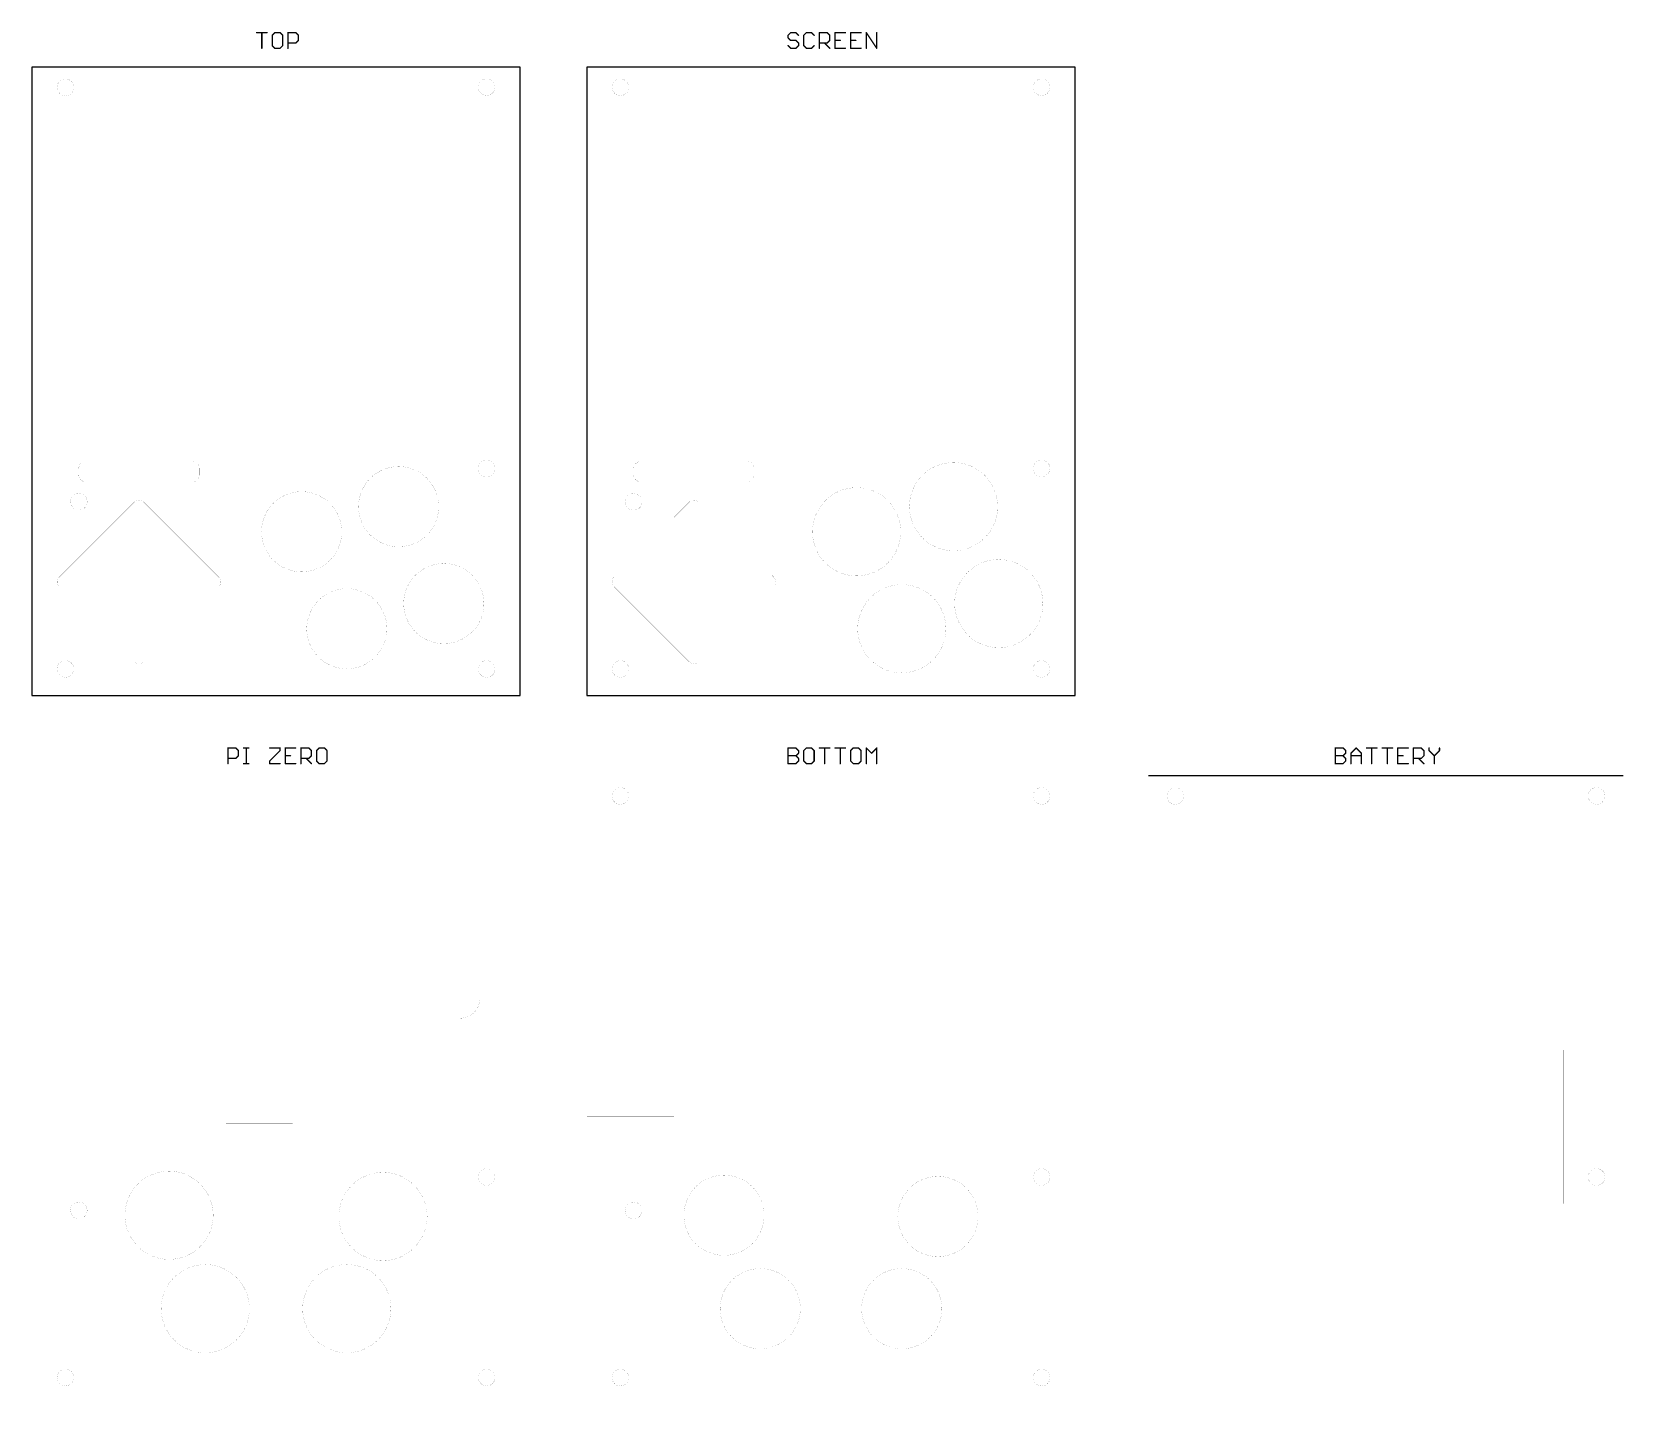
# Model space of a CAD drawing. Extents: x 0 to 239, y 0 to 206.
import ezdxf

# ---------------------------------------------------------------- set-up
doc = ezdxf.new("R2010")
doc.units = 0
doc.layers.add('20', color=178, linetype='CONTINUOUS')
doc.layers.add('23', color=178, linetype='CONTINUOUS')

msp = doc.modelspace()

# ---------------------------------------------------------------- linework, layer by layer
at = {"layer": '20'}
for p, q in [((73, 201), (0, 201)), ((0, 201), (0, 107)), ((73, 107), (73, 201)), ((156, 201), (83, 201)), ((83, 201), (83, 107)), ((156, 107), (156, 201)), ((0, 107), (73, 107)), ((83, 107), (156, 107)), ((238, 95), (167, 95))]:
    msp.add_line(p, q, dxfattribs=at)
for points, const_width in [([(5, 196.75, 1), (5, 199.25, 1), (5, 196.75)], 0.01), ([(68, 196.75, 1), (68, 199.25, 1), (68, 196.75)], 0.01), ([(88, 196.75, 1), (88, 199.25, 1), (88, 196.75)], 0.01), ([(151, 196.75, 1), (151, 199.25, 1), (151, 196.75)], 0.01), ([(85.0025, 195, 1), (84.9975, 195)], 0.005), ([(85, 195.0025, 1), (85, 194.9975)], 0.005), ([(154.0025, 195, 1), (153.9975, 195)], 0.005), ([(154, 194.9975, 1), (154, 195.0025)], 0.005), ([(85, 145.0025, 1), (85, 144.9975)], 0.005), ([(84.9975, 145, 1), (85.0025, 145)], 0.005), ([(153.9975, 145, 1), (154.0025, 145)], 0.005), ([(154, 144.9975, 1), (154, 145.0025)], 0.005), ([(8, 142, 0.4142), (7, 141)], 0.01), ([(8, 142.0025, 1), (8, 141.9975)], 0.005), ([(8, 141.9975, 1), (8, 142.0025)], 0.005), ([(25, 141, 0.4142), (24, 142)], 0.01), ([(24, 142.0025, 1), (24, 141.9975)], 0.005), ([(24, 141.9975, 1), (24, 142.0025)], 0.005), ([(54.8299, 129.2782, 1), (54.8299, 141.2782, 1), (54.8299, 129.2782)], 0.01), ([(68, 139.75, 1), (68, 142.25, 1), (68, 139.75)], 0.01), ([(91, 142, 0.4142), (90, 141)], 0.01), ([(91, 142.0025, 1), (91, 141.9975)], 0.005), ([(91, 141.9975, 1), (91, 142.0025)], 0.005), ([(108, 141, 0.4142), (107, 142)], 0.01), ([(107, 142.0025, 1), (107, 141.9975)], 0.005), ([(107, 141.9975, 1), (107, 142.0025)], 0.005), ([(137.8298, 128.6782, 1), (137.8298, 141.8782, 1), (137.8298, 128.6782)], 0.01), ([(151, 139.75, 1), (151, 142.25, 1), (151, 139.75)], 0.01), ([(7.0025, 141, 1), (6.9975, 141)], 0.005), ([(6.9975, 141, 1), (7.0025, 141)], 0.005), ([(7, 140, 0.4142), (8, 139)], 0.01), ([(7.0025, 140, 1), (6.9975, 140)], 0.005), ([(6.9975, 140, 1), (7.0025, 140)], 0.005), ([(8, 139.0025, 1), (8, 138.9975)], 0.005), ([(8, 138.9975, 1), (8, 139.0025)], 0.005), ([(24, 139, 0.4142), (25, 140)], 0.01), ([(24, 139.0025, 1), (24, 138.9975)], 0.005), ([(24, 138.9975, 1), (24, 139.0025)], 0.005), ([(25.0025, 141, 1), (24.9975, 141)], 0.005), ([(24.9975, 141, 1), (25.0025, 141)], 0.005), ([(25.0025, 140, 1), (24.9975, 140)], 0.005), ([(24.9975, 140, 1), (25.0025, 140)], 0.005), ([(90.0025, 141, 1), (89.9975, 141)], 0.005), ([(89.9975, 141, 1), (90.0025, 141)], 0.005), ([(90, 140, 0.4142), (91, 139)], 0.01), ([(90.0025, 140, 1), (89.9975, 140)], 0.005), ([(89.9975, 140, 1), (90.0025, 140)], 0.005), ([(91, 139.0025, 1), (91, 138.9975)], 0.005), ([(91, 138.9975, 1), (91, 139.0025)], 0.005), ([(107, 139, 0.4142), (108, 140)], 0.01), ([(107, 139.0025, 1), (107, 138.9975)], 0.005), ([(107, 138.9975, 1), (107, 139.0025)], 0.005), ([(108.0025, 141, 1), (107.9975, 141)], 0.005), ([(107.9975, 141, 1), (108.0025, 141)], 0.005), ([(108.0025, 140, 1), (107.9975, 140)], 0.005), ([(107.9975, 140, 1), (108.0025, 140)], 0.005), ([(7, 134.75, 1), (7, 137.25, 1), (7, 134.75)], 0.01), ([(16.7097, 135.9555, 0.4142), (15.2955, 135.9555)], 0.01), ([(40.3289, 125.5163, 1), (40.3289, 137.5163, 1), (40.3289, 125.5163)], 0.01), ([(90, 134.75, 1), (90, 137.25, 1), (90, 134.75)], 0.01), ([(99.7097, 135.9555, 0.4142), (98.2955, 135.9555)], 0.01), ([(123.3289, 124.9163, 1), (123.3289, 138.1163, 1), (123.3289, 124.9163)], 0.01), ([(15.2938, 135.9573, 1), (15.2973, 135.9538)], 0.005), ([(15.2973, 135.9538, 1), (15.2938, 135.9573)], 0.005), ([(16.7115, 135.9573, 1), (16.708, 135.9538)], 0.005), ([(16.708, 135.9538, 1), (16.7115, 135.9573)], 0.005), ([(98.2938, 135.9573, 1), (98.2973, 135.9538)], 0.005), ([(98.2973, 135.9538, 1), (98.2938, 135.9573)], 0.005), ([(99.7115, 135.9573, 1), (99.708, 135.9538)], 0.005), ([(99.708, 135.9538, 1), (99.7115, 135.9573)], 0.005), ([(61.5917, 114.7773, 1), (61.5917, 126.7773, 1), (61.5917, 114.7773)], 0.01), ([(144.5917, 114.1773, 1), (144.5917, 127.3773, 1), (144.5917, 114.1773)], 0.01), ([(4.0529, 124.7129, 0.4142), (4.0529, 123.2987)], 0.01), ([(4.0511, 124.7147, 1), (4.0547, 124.7111)], 0.005), ([(4.0547, 124.7111, 1), (4.0511, 124.7147)], 0.005), ([(27.9524, 123.2987, 0.4142), (27.9524, 124.7129)], 0.01), ([(27.9542, 124.7147, 1), (27.9506, 124.7111)], 0.005), ([(27.9506, 124.7111, 1), (27.9542, 124.7147)], 0.005), ([(87.0529, 124.7129, 0.4142), (87.0529, 123.2987)], 0.01), ([(87.0511, 124.7147, 1), (87.0547, 124.7111)], 0.005), ([(87.0547, 124.7111, 1), (87.0511, 124.7147)], 0.005), ([(110.9524, 123.2987, 0.4142), (110.9524, 124.7129)], 0.01), ([(110.9542, 124.7147, 1), (110.9506, 124.7111)], 0.005), ([(110.9506, 124.7111, 1), (110.9542, 124.7147)], 0.005), ([(4.0547, 123.3004, 1), (4.0511, 123.2969)], 0.005), ([(4.0511, 123.2969, 1), (4.0547, 123.3004)], 0.005), ([(27.9506, 123.3004, 1), (27.9542, 123.2969)], 0.005), ([(27.9542, 123.2969, 1), (27.9506, 123.3004)], 0.005), ([(47.0908, 111.0154, 1), (47.0908, 123.0154, 1), (47.0908, 111.0154)], 0.01), ([(87.0547, 123.3004, 1), (87.0511, 123.2969)], 0.005), ([(87.0511, 123.2969, 1), (87.0547, 123.3004)], 0.005), ([(110.9506, 123.3004, 1), (110.9542, 123.2969)], 0.005), ([(110.9542, 123.2969, 1), (110.9506, 123.3004)], 0.005), ([(130.0908, 110.4154, 1), (130.0908, 123.6154, 1), (130.0908, 110.4154)], 0.01), ([(5, 109.75, 1), (5, 112.25, 1), (5, 109.75)], 0.01), ([(15.2955, 112.056, 0.4142), (16.7097, 112.056)], 0.01), ([(15.2973, 112.0578, 1), (15.2938, 112.0543)], 0.005), ([(15.2938, 112.0543, 1), (15.2973, 112.0578)], 0.005), ([(16.708, 112.0578, 1), (16.7115, 112.0543)], 0.005), ([(16.7115, 112.0543, 1), (16.708, 112.0578)], 0.005), ([(68, 109.75, 1), (68, 112.25, 1), (68, 109.75)], 0.01), ([(88, 109.75, 1), (88, 112.25, 1), (88, 109.75)], 0.01), ([(98.2955, 112.056, 0.4142), (99.7097, 112.056)], 0.01), ([(98.2973, 112.0578, 1), (98.2938, 112.0543)], 0.005), ([(98.2938, 112.0543, 1), (98.2973, 112.0578)], 0.005), ([(99.708, 112.0578, 1), (99.7115, 112.0543)], 0.005), ([(99.7115, 112.0543, 1), (99.708, 112.0578)], 0.005), ([(151, 109.75, 1), (151, 112.25, 1), (151, 109.75)], 0.01), ([(83, 95.0025, 1), (83, 94.9975)], 0.005), ([(83.0025, 95, 1), (82.9975, 95)], 0.005), ([(88, 90.75, 1), (88, 93.25, 1), (88, 90.75)], 0.01), ([(151, 90.75, 1), (151, 93.25, 1), (151, 90.75)], 0.01), ([(156.0025, 95, 1), (155.9975, 95)], 0.005), ([(156, 94.9975, 1), (156, 95.0025)], 0.005), ([(166, 95.0025, 1), (166, 94.9975)], 0.005), ([(166.0025, 95, 1), (165.9975, 95)], 0.005), ([(171, 90.75, 1), (171, 93.25, 1), (171, 90.75)], 0.01), ([(234, 90.75, 1), (234, 93.25, 1), (234, 90.75)], 0.01), ([(239.0025, 95, 1), (238.9975, 95)], 0.005), ([(239, 94.9975, 1), (239, 95.0025)], 0.005), ([(150.0025, 87, 1), (149.9975, 87)], 0.005), ([(150, 87.0025, 1), (150, 86.9975)], 0.005), ([(155.9975, 87, 1), (156.0025, 87)], 0.005), ([(156, 86.9975, 1), (156, 87.0025)], 0.005), ([(150, 77.0025, 1), (150, 76.9975)], 0.005), ([(149.9975, 77, 1), (150.0025, 77)], 0.005), ([(151.0025, 77, 1), (150.9975, 77)], 0.005), ([(151, 76.9975, 1), (151, 77.0025)], 0.005), ([(67.0025, 69, 1), (66.9975, 69)], 0.005), ([(67, 69.0025, 1), (67, 68.9975)], 0.005), ([(73.0025, 69, 1), (72.9975, 69)], 0.005), ([(73, 68.9975, 1), (73, 69.0025)], 0.005), ([(151, 69.0025, 1), (151, 68.9975)], 0.005), ([(150.9975, 69, 1), (151.0025, 69)], 0.005), ([(156.0025, 69, 1), (155.9975, 69)], 0.005), ([(156, 68.9975, 1), (156, 69.0025)], 0.005), ([(91, 66.0025, 1), (91, 65.9975)], 0.005), ([(91.0025, 66, 1), (90.9975, 66)], 0.005), ([(143.0025, 66, 1), (142.9975, 66)], 0.005), ([(143, 65.9975, 1), (143, 66.0025)], 0.005), ([(64, 58.75, 0.4142), (67, 61.75)], 0.01), ([(67.0025, 61.75, 1), (66.9975, 61.75)], 0.005), ([(66.9975, 61.75, 1), (67.0025, 61.75)], 0.005), ([(29, 58.7525, 1), (29, 58.7475)], 0.005), ([(29.0025, 58.75, 1), (28.9975, 58.75)], 0.005), ([(64, 58.7525, 1), (64, 58.7475)], 0.005), ([(64, 58.7475, 1), (64, 58.7525)], 0.005), ([(91, 59.5025, 1), (91, 59.4975)], 0.005), ([(90.9975, 59.5, 1), (91.0025, 59.5)], 0.005), ([(142.9975, 59.5, 1), (143.0025, 59.5)], 0.005), ([(143, 59.4975, 1), (143, 59.5025)], 0.005), ([(29, 55.0025, 1), (29, 54.9975)], 0.005), ([(28.9975, 55, 1), (29.0025, 55)], 0.005), ([(39.0025, 55, 1), (38.9975, 55)], 0.005), ([(39, 54.9975, 1), (39, 55.0025)], 0.005), ([(83, 54.0025, 1), (83, 53.9975)], 0.005), ([(82.9975, 54, 1), (83.0025, 54)], 0.005), ([(96.0025, 54, 1), (95.9975, 54)], 0.005), ([(96, 53.9975, 1), (96, 54.0025)], 0.005), ([(166, 54.0025, 1), (166, 53.9975)], 0.005), ([(165.9975, 54, 1), (166.0025, 54)], 0.005), ([(229.0025, 54, 1), (228.9975, 54)], 0.005), ([(229, 53.9975, 1), (229, 54.0025)], 0.005), ([(83.0025, 44, 1), (82.9975, 44)], 0.005), ([(83, 44.0025, 1), (83, 43.9975)], 0.005), ([(95.9975, 44, 1), (96.0025, 44)], 0.005), ([(96, 43.9975, 1), (96, 44.0025)], 0.005), ([(29.0025, 43, 1), (28.9975, 43)], 0.005), ([(29, 43.0025, 1), (29, 42.9975)], 0.005), ([(38.9975, 43, 1), (39.0025, 43)], 0.005), ([(39, 42.9975, 1), (39, 43.0025)], 0.005), ([(0.0025, 39.5, 1), (-0.0025, 39.5)], 0.005), ([(0, 39.5025, 1), (0, 39.4975)], 0.005), ([(28.9975, 39.5, 1), (29.0025, 39.5)], 0.005), ([(29, 39.4975, 1), (29, 39.5025)], 0.005), ([(20.5, 22.6782, 1), (20.5, 35.8782, 1), (20.5, 22.6782)], 0.01), ([(68, 33.75, 1), (68, 36.25, 1), (68, 33.75)], 0.01), ([(151, 33.75, 1), (151, 36.25, 1), (151, 33.75)], 0.01), ([(151, 33.75, 1), (151, 36.25, 1), (151, 33.75)], 0.01), ([(234, 33.75, 1), (234, 36.25, 1), (234, 33.75)], 0.01), ([(52.5, 22.4937, 1), (52.5, 35.6937, 1), (52.5, 22.4937)], 0.01), ([(103.5, 23.2782, 1), (103.5, 35.2782, 1), (103.5, 23.2782)], 0.01), ([(135.5, 23.0937, 1), (135.5, 35.0937, 1), (135.5, 23.0937)], 0.01), ([(7, 28.75, 1), (7, 31.25, 1), (7, 28.75)], 0.01), ([(90, 28.75, 1), (90, 31.25, 1), (90, 28.75)], 0.01), ([(90, 28.75, 1), (90, 31.25, 1), (90, 28.75)], 0.01), ([(229, 31.0025, 1), (229, 30.9975)], 0.005), ([(228.9975, 31, 1), (229.0025, 31)], 0.005), ([(238.9975, 31, 1), (239.0025, 31)], 0.005), ([(239, 30.9975, 1), (239, 31.0025)], 0.005), ([(25.9167, 8.7117, 1), (25.9167, 21.9117, 1), (25.9167, 8.7117)], 0.01), ([(47.0833, 8.7117, 1), (47.0833, 21.9117, 1), (47.0833, 8.7117)], 0.01), ([(108.9167, 9.3117, 1), (108.9167, 21.3117, 1), (108.9167, 9.3117)], 0.01), ([(130.0833, 9.3117, 1), (130.0833, 21.3117, 1), (130.0833, 9.3117)], 0.01), ([(5, 3.75, 1), (5, 6.25, 1), (5, 3.75)], 0.01), ([(68, 3.75, 1), (68, 6.25, 1), (68, 3.75)], 0.01), ([(88, 3.75, 1), (88, 6.25, 1), (88, 3.75)], 0.01), ([(88, 3.75, 1), (88, 6.25, 1), (88, 3.75)], 0.01), ([(151, 3.75, 1), (151, 6.25, 1), (151, 3.75)], 0.01), ([(0, 0.0025, 1), (0, -0.0025)], 0.005), ([(-0.0025, 0, 1), (0.0025, 0)], 0.005), ([(72.9975, 0, 1), (73.0025, 0)], 0.005), ([(73, -0.0025, 1), (73, 0.0025)], 0.005), ([(83, 0.0025, 1), (83, -0.0025)], 0.005), ([(82.9975, 0, 1), (83.0025, 0)], 0.005), ([(155.9975, 0, 1), (156.0025, 0)], 0.005), ([(156, -0.0025, 1), (156, 0.0025)], 0.005)]:
    msp.add_lwpolyline(points, format="xyb", dxfattribs=dict(at, const_width=const_width))
at = {"layer": '20', "const_width": 0.01}
for points in [[(85, 145), (85, 195)], [(85, 195), (154, 195)], [(154, 195), (154, 145)], [(154, 145), (85, 145)], [(8, 142), (24, 142)], [(91, 142), (107, 142)], [(7, 140), (7, 141)], [(24, 139), (8, 139)], [(25, 141), (25, 140)], [(90, 140), (90, 141)], [(107, 139), (91, 139)], [(108, 141), (108, 140)], [(15.2955, 135.9555), (4.0529, 124.7129)], [(27.9524, 124.7129), (16.7097, 135.9555)], [(98.2955, 135.9555), (87.0529, 124.7129)], [(110.9524, 124.7129), (99.7097, 135.9555)], [(4.0529, 123.2987), (15.2955, 112.056)], [(16.7097, 112.056), (27.9524, 123.2987)], [(87.0529, 123.2987), (98.2955, 112.056)], [(99.7097, 112.056), (110.9524, 123.2987)], [(156, 95), (83, 95)], [(83, 95), (83, 54)], [(156, 87), (156, 95)], [(239, 95), (166, 95)], [(166, 95), (166, 54)], [(239, 31), (239, 95)], [(150, 77), (150, 87)], [(150, 87), (156, 87)], [(151, 77), (150, 77)], [(151, 77), (151, 69)], [(67, 61.75), (67, 69)], [(67, 69), (73, 69)], [(73, 0), (73, 69)], [(151, 69), (156, 69)], [(156, 0), (156, 69)], [(91, 66), (143, 66)], [(91, 59.5), (91, 66)], [(143, 66), (143, 59.5)], [(29, 58.75), (64, 58.75)], [(29, 55), (29, 58.75)], [(143, 59.5), (91, 59.5)], [(29, 55), (39, 55)], [(39, 55), (39, 43)], [(83, 54), (96, 54)], [(96, 54), (96, 44)], [(166, 54), (229, 54)], [(229, 31), (229, 54)], [(83, 44), (83, 0)], [(96, 44), (83, 44)], [(29, 39.5), (29, 43)], [(39, 43), (29, 43)], [(0, 39.5), (0, 0)], [(0, 39.5), (29, 39.5)], [(229, 31), (239, 31)], [(0, 0), (73, 0)], [(83, 0), (156, 0)]]:
    msp.add_lwpolyline(points, dxfattribs=at)
at = {"layer": '23', "const_width": 0.2032}
for points in [[(33.5934, 206.1704), (35.1526, 206.1704)], [(34.373, 203.8316), (34.373, 206.1704)], [(36.322, 206.1704), (35.9322, 205.7806)], [(35.9322, 205.7806), (35.9322, 204.2214)], [(37.1016, 206.1704), (36.322, 206.1704)], [(37.4914, 205.7806), (37.1016, 206.1704)], [(37.4914, 204.2214), (37.4914, 205.7806)], [(38.271, 203.8316), (38.271, 206.1704)], [(38.271, 206.1704), (39.4404, 206.1704)], [(39.4404, 206.1704), (39.8302, 205.7806)], [(39.8302, 205.7806), (39.8302, 205.001)], [(113.475, 206.1704), (113.0852, 205.7806)], [(113.0852, 205.7806), (113.0852, 205.3908)], [(114.2546, 206.1704), (113.475, 206.1704)], [(114.6444, 205.7806), (114.2546, 206.1704)], [(115.8138, 206.1704), (115.424, 205.7806)], [(115.424, 205.7806), (115.424, 204.2214)], [(116.5934, 206.1704), (115.8138, 206.1704)], [(116.9832, 205.7806), (116.5934, 206.1704)], [(117.7628, 203.8316), (117.7628, 206.1704)], [(117.7628, 206.1704), (118.9322, 206.1704)], [(118.9322, 206.1704), (119.322, 205.7806)], [(119.322, 205.7806), (119.322, 205.001)], [(121.6608, 206.1704), (120.1016, 206.1704)], [(120.1016, 206.1704), (120.1016, 203.8316)], [(123.9996, 206.1704), (122.4404, 206.1704)], [(122.4404, 206.1704), (122.4404, 203.8316)], [(124.7792, 203.8316), (124.7792, 206.1704)], [(124.7792, 206.1704), (126.3384, 203.8316)], [(126.3384, 203.8316), (126.3384, 206.1704)], [(35.9322, 204.2214), (36.322, 203.8316)], [(36.322, 203.8316), (37.1016, 203.8316)], [(37.1016, 203.8316), (37.4914, 204.2214)], [(39.4404, 204.6112), (38.271, 204.6112)], [(39.8302, 205.001), (39.4404, 204.6112)], [(113.0852, 205.3908), (113.475, 205.001)], [(113.475, 203.8316), (113.0852, 204.2214)], [(113.475, 205.001), (114.2546, 205.001)], [(114.2546, 203.8316), (113.475, 203.8316)], [(114.2546, 205.001), (114.6444, 204.6112)], [(114.6444, 204.2214), (114.2546, 203.8316)], [(114.6444, 204.6112), (114.6444, 204.2214)], [(115.424, 204.2214), (115.8138, 203.8316)], [(115.8138, 203.8316), (116.5934, 203.8316)], [(116.5934, 203.8316), (116.9832, 204.2214)], [(118.9322, 204.6112), (117.7628, 204.6112)], [(118.5424, 204.6112), (119.322, 203.8316)], [(119.322, 205.001), (118.9322, 204.6112)], [(120.1016, 205.001), (120.8812, 205.001)], [(120.1016, 203.8316), (121.6608, 203.8316)], [(122.4404, 205.001), (123.22, 205.001)], [(122.4404, 203.8316), (123.9996, 203.8316)], [(29.3056, 96.8316), (29.3056, 99.1704)], [(29.3056, 99.1704), (30.475, 99.1704)], [(30.475, 99.1704), (30.8648, 98.7806)], [(30.8648, 98.001), (30.475, 97.6112)], [(30.8648, 98.7806), (30.8648, 98.001)], [(31.6444, 99.1704), (32.424, 99.1704)], [(32.0342, 96.8316), (32.0342, 99.1704)], [(35.5424, 99.1704), (37.1016, 99.1704)], [(37.1016, 98.7806), (35.5424, 97.2214)], [(37.1016, 99.1704), (37.1016, 98.7806)], [(39.4404, 99.1704), (37.8812, 99.1704)], [(37.8812, 99.1704), (37.8812, 96.8316)], [(37.8812, 98.001), (38.6608, 98.001)], [(40.22, 96.8316), (40.22, 99.1704)], [(40.22, 99.1704), (41.3894, 99.1704)], [(41.3894, 99.1704), (41.7792, 98.7806)], [(41.7792, 98.001), (41.3894, 97.6112)], [(41.7792, 98.7806), (41.7792, 98.001)], [(42.9486, 99.1704), (42.5588, 98.7806)], [(42.5588, 98.7806), (42.5588, 97.2214)], [(43.7282, 99.1704), (42.9486, 99.1704)], [(44.118, 98.7806), (43.7282, 99.1704)], [(44.118, 97.2214), (44.118, 98.7806)], [(113.0852, 96.8316), (113.0852, 99.1704)], [(113.0852, 99.1704), (114.2546, 99.1704)], [(113.0852, 98.001), (114.2546, 98.001)], [(114.2546, 99.1704), (114.6444, 98.7806)], [(114.6444, 98.3908), (114.2546, 98.001)], [(114.2546, 98.001), (114.6444, 97.6112)], [(114.6444, 98.7806), (114.6444, 98.3908)], [(115.8138, 99.1704), (115.424, 98.7806)], [(115.424, 98.7806), (115.424, 97.2214)], [(116.5934, 99.1704), (115.8138, 99.1704)], [(116.9832, 98.7806), (116.5934, 99.1704)], [(116.9832, 97.2214), (116.9832, 98.7806)], [(117.7628, 99.1704), (119.322, 99.1704)], [(118.5424, 96.8316), (118.5424, 99.1704)], [(120.1016, 99.1704), (121.6608, 99.1704)], [(120.8812, 96.8316), (120.8812, 99.1704)], [(122.8302, 99.1704), (122.4404, 98.7806)], [(122.4404, 98.7806), (122.4404, 97.2214)], [(123.6098, 99.1704), (122.8302, 99.1704)], [(123.9996, 98.7806), (123.6098, 99.1704)], [(123.9996, 97.2214), (123.9996, 98.7806)], [(124.7792, 96.8316), (124.7792, 99.1704)], [(124.7792, 99.1704), (125.5588, 98.3908)], [(125.5588, 98.3908), (126.3384, 99.1704)], [(126.3384, 99.1704), (126.3384, 96.8316)], [(194.9158, 96.8316), (194.9158, 99.1704)], [(194.9158, 99.1704), (196.0852, 99.1704)], [(194.9158, 98.001), (196.0852, 98.001)], [(196.0852, 99.1704), (196.475, 98.7806)], [(196.475, 98.3908), (196.0852, 98.001)], [(196.0852, 98.001), (196.475, 97.6112)], [(196.475, 98.7806), (196.475, 98.3908)], [(197.2546, 98.3908), (198.0342, 99.1704)], [(197.2546, 96.8316), (197.2546, 98.3908)], [(197.2546, 98.001), (198.8138, 98.001)], [(198.0342, 99.1704), (198.8138, 98.3908)], [(198.8138, 98.3908), (198.8138, 96.8316)], [(199.5934, 99.1704), (201.1526, 99.1704)], [(200.373, 96.8316), (200.373, 99.1704)], [(201.9322, 99.1704), (203.4914, 99.1704)], [(202.7118, 96.8316), (202.7118, 99.1704)], [(205.8302, 99.1704), (204.271, 99.1704)], [(204.271, 99.1704), (204.271, 96.8316)], [(204.271, 98.001), (205.0506, 98.001)], [(206.6098, 96.8316), (206.6098, 99.1704)], [(206.6098, 99.1704), (207.7792, 99.1704)], [(207.7792, 99.1704), (208.169, 98.7806)], [(208.169, 98.001), (207.7792, 97.6112)], [(208.169, 98.7806), (208.169, 98.001)], [(208.9486, 99.1704), (208.9486, 98.7806)], [(208.9486, 98.7806), (209.7282, 98.001)], [(209.7282, 98.001), (210.5078, 98.7806)], [(209.7282, 98.001), (209.7282, 96.8316)], [(210.5078, 98.7806), (210.5078, 99.1704)], [(30.475, 97.6112), (29.3056, 97.6112)], [(31.6444, 96.8316), (32.424, 96.8316)], [(35.5424, 97.2214), (35.5424, 96.8316)], [(35.5424, 96.8316), (37.1016, 96.8316)], [(37.8812, 96.8316), (39.4404, 96.8316)], [(41.3894, 97.6112), (40.22, 97.6112)], [(40.9996, 97.6112), (41.7792, 96.8316)], [(42.5588, 97.2214), (42.9486, 96.8316)], [(42.9486, 96.8316), (43.7282, 96.8316)], [(43.7282, 96.8316), (44.118, 97.2214)], [(114.2546, 96.8316), (113.0852, 96.8316)], [(114.6444, 97.2214), (114.2546, 96.8316)], [(114.6444, 97.6112), (114.6444, 97.2214)], [(115.424, 97.2214), (115.8138, 96.8316)], [(115.8138, 96.8316), (116.5934, 96.8316)], [(116.5934, 96.8316), (116.9832, 97.2214)], [(122.4404, 97.2214), (122.8302, 96.8316)], [(122.8302, 96.8316), (123.6098, 96.8316)], [(123.6098, 96.8316), (123.9996, 97.2214)], [(196.0852, 96.8316), (194.9158, 96.8316)], [(196.475, 97.2214), (196.0852, 96.8316)], [(196.475, 97.6112), (196.475, 97.2214)], [(204.271, 96.8316), (205.8302, 96.8316)], [(207.7792, 97.6112), (206.6098, 97.6112)], [(207.3894, 97.6112), (208.169, 96.8316)]]:
    msp.add_lwpolyline(points, dxfattribs=at)
at = {"layer": '23', "const_width": 0.1016}
for points in [[(33.5934, 206.2212, 1), (33.5934, 206.1196)], [(34.4238, 206.1704, 1), (34.3222, 206.1704)], [(35.1526, 206.1196, 1), (35.1526, 206.2212)], [(35.983, 205.7806, 1), (35.8814, 205.7806)], [(35.8963, 205.8165, 1), (35.9681, 205.7447)], [(36.322, 206.2212, 1), (36.322, 206.1196)], [(36.3579, 206.1345, 1), (36.2861, 206.2063)], [(37.1375, 206.2063, 1), (37.0657, 206.1345)], [(37.1016, 206.1196, 1), (37.1016, 206.2212)], [(37.5422, 205.7806, 1), (37.4406, 205.7806)], [(37.4555, 205.7447, 1), (37.5273, 205.8165)], [(38.3218, 206.1704, 1), (38.2202, 206.1704)], [(38.271, 206.2212, 1), (38.271, 206.1196)], [(39.4763, 206.2063, 1), (39.4045, 206.1345)], [(39.4404, 206.1196, 1), (39.4404, 206.2212)], [(39.881, 205.7806, 1), (39.7794, 205.7806)], [(39.7943, 205.7447, 1), (39.8661, 205.8165)], [(113.136, 205.7806, 1), (113.0344, 205.7806)], [(113.0493, 205.8165, 1), (113.1211, 205.7447)], [(113.475, 206.2212, 1), (113.475, 206.1196)], [(113.5109, 206.1345, 1), (113.4391, 206.2063)], [(114.2905, 206.2063, 1), (114.2187, 206.1345)], [(114.2546, 206.1196, 1), (114.2546, 206.2212)], [(114.6085, 205.7447, 1), (114.6803, 205.8165)], [(115.4748, 205.7806, 1), (115.3732, 205.7806)], [(115.3881, 205.8165, 1), (115.4599, 205.7447)], [(115.8138, 206.2212, 1), (115.8138, 206.1196)], [(115.8497, 206.1345, 1), (115.7779, 206.2063)], [(116.6293, 206.2063, 1), (116.5575, 206.1345)], [(116.5934, 206.1196, 1), (116.5934, 206.2212)], [(116.9473, 205.7447, 1), (117.0191, 205.8165)], [(117.8136, 206.1704, 1), (117.712, 206.1704)], [(117.7628, 206.2212, 1), (117.7628, 206.1196)], [(118.9681, 206.2063, 1), (118.8963, 206.1345)], [(118.9322, 206.1196, 1), (118.9322, 206.2212)], [(119.3728, 205.7806, 1), (119.2712, 205.7806)], [(119.2861, 205.7447, 1), (119.3579, 205.8165)], [(120.1016, 206.2212, 1), (120.1016, 206.1196)], [(120.1524, 206.1704, 1), (120.0508, 206.1704)], [(121.6608, 206.1196, 1), (121.6608, 206.2212)], [(122.4404, 206.2212, 1), (122.4404, 206.1196)], [(122.4912, 206.1704, 1), (122.3896, 206.1704)], [(123.9996, 206.1196, 1), (123.9996, 206.2212)], [(124.83, 206.1704, 1), (124.7284, 206.1704)], [(124.8215, 206.1986, 1), (124.7369, 206.1422)], [(126.3892, 206.1704, 1), (126.2876, 206.1704)], [(34.3222, 203.8316, 1), (34.4238, 203.8316)], [(35.9681, 204.2573, 1), (35.8963, 204.1855)], [(35.8814, 204.2214, 1), (35.983, 204.2214)], [(36.322, 203.8824, 1), (36.322, 203.7808)], [(36.2861, 203.7957, 1), (36.3579, 203.8675)], [(37.0657, 203.8675, 1), (37.1375, 203.7957)], [(37.1016, 203.7808, 1), (37.1016, 203.8824)], [(37.4406, 204.2214, 1), (37.5422, 204.2214)], [(37.5273, 204.1855, 1), (37.4555, 204.2573)], [(38.271, 204.662, 1), (38.271, 204.5604)], [(38.2202, 203.8316, 1), (38.3218, 203.8316)], [(39.4045, 204.6471, 1), (39.4763, 204.5753)], [(39.4404, 204.5604, 1), (39.4404, 204.662)], [(39.7794, 205.001, 1), (39.881, 205.001)], [(39.8661, 204.9651, 1), (39.7943, 205.0369)], [(113.1211, 205.4267, 1), (113.0493, 205.3549)], [(113.0344, 205.3908, 1), (113.136, 205.3908)], [(113.1211, 204.2573, 1), (113.0493, 204.1855)], [(113.475, 205.0518, 1), (113.475, 204.9502)], [(113.475, 203.8824, 1), (113.475, 203.7808)], [(113.4391, 204.9651, 1), (113.5109, 205.0369)], [(113.4391, 203.7957, 1), (113.5109, 203.8675)], [(114.2905, 205.0369, 1), (114.2187, 204.9651)], [(114.2187, 203.8675, 1), (114.2905, 203.7957)], [(114.2546, 204.9502, 1), (114.2546, 205.0518)], [(114.2546, 203.7808, 1), (114.2546, 203.8824)], [(114.6952, 204.6112, 1), (114.5936, 204.6112)], [(114.5936, 204.2214, 1), (114.6952, 204.2214)], [(114.6085, 204.5753, 1), (114.6803, 204.6471)], [(114.6803, 204.1855, 1), (114.6085, 204.2573)], [(115.4599, 204.2573, 1), (115.3881, 204.1855)], [(115.3732, 204.2214, 1), (115.4748, 204.2214)], [(115.8138, 203.8824, 1), (115.8138, 203.7808)], [(115.7779, 203.7957, 1), (115.8497, 203.8675)], [(116.5575, 203.8675, 1), (116.6293, 203.7957)], [(116.5934, 203.7808, 1), (116.5934, 203.8824)], [(117.0191, 204.1855, 1), (116.9473, 204.2573)], [(117.7628, 204.662, 1), (117.7628, 204.5604)], [(117.712, 203.8316, 1), (117.8136, 203.8316)], [(118.5783, 204.6471, 1), (118.5065, 204.5753)], [(118.8963, 204.6471, 1), (118.9681, 204.5753)], [(118.9322, 204.5604, 1), (118.9322, 204.662)], [(119.2712, 205.001, 1), (119.3728, 205.001)], [(119.3579, 204.9651, 1), (119.2861, 205.0369)], [(119.2861, 203.7957, 1), (119.3579, 203.8675)], [(120.1016, 205.0518, 1), (120.1016, 204.9502)], [(120.1016, 203.8824, 1), (120.1016, 203.7808)], [(120.0508, 203.8316, 1), (120.1524, 203.8316)], [(120.8812, 204.9502, 1), (120.8812, 205.0518)], [(121.6608, 203.7808, 1), (121.6608, 203.8824)], [(122.4404, 205.0518, 1), (122.4404, 204.9502)], [(122.4404, 203.8824, 1), (122.4404, 203.7808)], [(122.3896, 203.8316, 1), (122.4912, 203.8316)], [(123.22, 204.9502, 1), (123.22, 205.0518)], [(123.9996, 203.7808, 1), (123.9996, 203.8824)], [(124.7284, 203.8316, 1), (124.83, 203.8316)], [(126.2876, 203.8316, 1), (126.3892, 203.8316)], [(126.2961, 203.8034, 1), (126.3807, 203.8598)], [(29.3564, 99.1704, 1), (29.2548, 99.1704)], [(29.3056, 99.2212, 1), (29.3056, 99.1196)], [(30.5109, 99.2063, 1), (30.4391, 99.1345)], [(30.475, 99.1196, 1), (30.475, 99.2212)], [(30.9156, 98.7806, 1), (30.814, 98.7806)], [(30.814, 98.001, 1), (30.9156, 98.001)], [(30.8289, 98.7447, 1), (30.9007, 98.8165)], [(30.9007, 97.9651, 1), (30.8289, 98.0369)], [(31.6444, 99.2212, 1), (31.6444, 99.1196)], [(32.085, 99.1704, 1), (31.9834, 99.1704)], [(32.424, 99.1196, 1), (32.424, 99.2212)], [(35.5424, 99.2212, 1), (35.5424, 99.1196)], [(37.1524, 99.1704, 1), (37.0508, 99.1704)], [(37.0508, 98.7806, 1), (37.1524, 98.7806)], [(37.1375, 98.7447, 1), (37.0657, 98.8165)], [(37.1016, 99.1196, 1), (37.1016, 99.2212)], [(37.8812, 99.2212, 1), (37.8812, 99.1196)], [(37.932, 99.1704, 1), (37.8304, 99.1704)], [(37.8812, 98.0518, 1), (37.8812, 97.9502)], [(38.6608, 97.9502, 1), (38.6608, 98.0518)], [(39.4404, 99.1196, 1), (39.4404, 99.2212)], [(40.2708, 99.1704, 1), (40.1692, 99.1704)], [(40.22, 99.2212, 1), (40.22, 99.1196)], [(41.4253, 99.2063, 1), (41.3535, 99.1345)], [(41.3894, 99.1196, 1), (41.3894, 99.2212)], [(41.83, 98.7806, 1), (41.7284, 98.7806)], [(41.7284, 98.001, 1), (41.83, 98.001)], [(41.7433, 98.7447, 1), (41.8151, 98.8165)], [(41.8151, 97.9651, 1), (41.7433, 98.0369)], [(42.6096, 98.7806, 1), (42.508, 98.7806)], [(42.5229, 98.8165, 1), (42.5947, 98.7447)], [(42.9486, 99.2212, 1), (42.9486, 99.1196)], [(42.9845, 99.1345, 1), (42.9127, 99.2063)], [(43.7641, 99.2063, 1), (43.6923, 99.1345)], [(43.7282, 99.1196, 1), (43.7282, 99.2212)], [(44.1688, 98.7806, 1), (44.0672, 98.7806)], [(44.0821, 98.7447, 1), (44.1539, 98.8165)], [(113.136, 99.1704, 1), (113.0344, 99.1704)], [(113.0852, 99.2212, 1), (113.0852, 99.1196)], [(113.0852, 98.0518, 1), (113.0852, 97.9502)], [(114.2905, 99.2063, 1), (114.2187, 99.1345)], [(114.2905, 98.0369, 1), (114.2187, 97.9651)], [(114.2187, 98.0369, 1), (114.2905, 97.9651)], [(114.2546, 99.1196, 1), (114.2546, 99.2212)], [(114.2546, 97.9502, 1), (114.2546, 98.0518)], [(114.6952, 98.7806, 1), (114.5936, 98.7806)], [(114.5936, 98.3908, 1), (114.6952, 98.3908)], [(114.6085, 98.7447, 1), (114.6803, 98.8165)], [(114.6803, 98.3549, 1), (114.6085, 98.4267)], [(115.4748, 98.7806, 1), (115.3732, 98.7806)], [(115.3881, 98.8165, 1), (115.4599, 98.7447)], [(115.8138, 99.2212, 1), (115.8138, 99.1196)], [(115.8497, 99.1345, 1), (115.7779, 99.2063)], [(116.6293, 99.2063, 1), (116.5575, 99.1345)], [(116.5934, 99.1196, 1), (116.5934, 99.2212)], [(117.034, 98.7806, 1), (116.9324, 98.7806)], [(116.9473, 98.7447, 1), (117.0191, 98.8165)], [(117.7628, 99.2212, 1), (117.7628, 99.1196)], [(118.5932, 99.1704, 1), (118.4916, 99.1704)], [(119.322, 99.1196, 1), (119.322, 99.2212)], [(120.1016, 99.2212, 1), (120.1016, 99.1196)], [(120.932, 99.1704, 1), (120.8304, 99.1704)], [(121.6608, 99.1196, 1), (121.6608, 99.2212)], [(122.4912, 98.7806, 1), (122.3896, 98.7806)], [(122.4045, 98.8165, 1), (122.4763, 98.7447)], [(122.8302, 99.2212, 1), (122.8302, 99.1196)], [(122.8661, 99.1345, 1), (122.7943, 99.2063)], [(123.6457, 99.2063, 1), (123.5739, 99.1345)], [(123.6098, 99.1196, 1), (123.6098, 99.2212)], [(124.0504, 98.7806, 1), (123.9488, 98.7806)], [(123.9637, 98.7447, 1), (124.0355, 98.8165)], [(124.83, 99.1704, 1), (124.7284, 99.1704)], [(124.8151, 99.2063, 1), (124.7433, 99.1345)], [(125.5229, 98.4267, 1), (125.5947, 98.3549)], [(125.5229, 98.3549, 1), (125.5947, 98.4267)], [(126.3892, 99.1704, 1), (126.2876, 99.1704)], [(126.3743, 99.1345, 1), (126.3025, 99.2063)], [(194.9666, 99.1704, 1), (194.865, 99.1704)], [(194.9158, 99.2212, 1), (194.9158, 99.1196)], [(194.9158, 98.0518, 1), (194.9158, 97.9502)], [(196.1211, 99.2063, 1), (196.0493, 99.1345)], [(196.1211, 98.0369, 1), (196.0493, 97.9651)], [(196.0493, 98.0369, 1), (196.1211, 97.9651)], [(196.0852, 99.1196, 1), (196.0852, 99.2212)], [(196.0852, 97.9502, 1), (196.0852, 98.0518)], [(196.5258, 98.7806, 1), (196.4242, 98.7806)], [(196.4242, 98.3908, 1), (196.5258, 98.3908)], [(196.4391, 98.7447, 1), (196.5109, 98.8165)], [(196.5109, 98.3549, 1), (196.4391, 98.4267)], [(197.3054, 98.3908, 1), (197.2038, 98.3908)], [(197.2187, 98.4267, 1), (197.2905, 98.3549)], [(197.2546, 98.0518, 1), (197.2546, 97.9502)], [(198.0701, 99.2063, 1), (197.9983, 99.1345)], [(198.0701, 99.1345, 1), (197.9983, 99.2063)], [(198.8646, 98.3908, 1), (198.763, 98.3908)], [(198.7779, 98.3549, 1), (198.8497, 98.4267)], [(198.8138, 97.9502, 1), (198.8138, 98.0518)], [(199.5934, 99.2212, 1), (199.5934, 99.1196)], [(200.4238, 99.1704, 1), (200.3222, 99.1704)], [(201.1526, 99.1196, 1), (201.1526, 99.2212)], [(201.9322, 99.2212, 1), (201.9322, 99.1196)], [(202.7626, 99.1704, 1), (202.661, 99.1704)], [(203.4914, 99.1196, 1), (203.4914, 99.2212)], [(204.271, 99.2212, 1), (204.271, 99.1196)], [(204.3218, 99.1704, 1), (204.2202, 99.1704)], [(204.271, 98.0518, 1), (204.271, 97.9502)], [(205.0506, 97.9502, 1), (205.0506, 98.0518)], [(205.8302, 99.1196, 1), (205.8302, 99.2212)], [(206.6606, 99.1704, 1), (206.559, 99.1704)], [(206.6098, 99.2212, 1), (206.6098, 99.1196)], [(207.8151, 99.2063, 1), (207.7433, 99.1345)], [(207.7792, 99.1196, 1), (207.7792, 99.2212)], [(208.2198, 98.7806, 1), (208.1182, 98.7806)], [(208.1182, 98.001, 1), (208.2198, 98.001)], [(208.1331, 98.7447, 1), (208.2049, 98.8165)], [(208.2049, 97.9651, 1), (208.1331, 98.0369)], [(208.9994, 99.1704, 1), (208.8978, 99.1704)], [(208.9845, 98.8165, 1), (208.9127, 98.7447)], [(208.8978, 98.7806, 1), (208.9994, 98.7806)], [(209.779, 98.001, 1), (209.6774, 98.001)], [(209.6923, 98.0369, 1), (209.7641, 97.9651)], [(209.6923, 97.9651, 1), (209.7641, 98.0369)], [(210.5586, 99.1704, 1), (210.457, 99.1704)], [(210.457, 98.7806, 1), (210.5586, 98.7806)], [(210.5437, 98.7447, 1), (210.4719, 98.8165)], [(29.3056, 97.662, 1), (29.3056, 97.5604)], [(29.2548, 96.8316, 1), (29.3564, 96.8316)], [(30.4391, 97.6471, 1), (30.5109, 97.5753)], [(30.475, 97.5604, 1), (30.475, 97.662)], [(31.6444, 96.8824, 1), (31.6444, 96.7808)], [(31.9834, 96.8316, 1), (32.085, 96.8316)], [(32.424, 96.7808, 1), (32.424, 96.8824)], [(35.5932, 97.2214, 1), (35.4916, 97.2214)], [(35.5065, 97.2573, 1), (35.5783, 97.1855)], [(35.5424, 96.8824, 1), (35.5424, 96.7808)], [(35.4916, 96.8316, 1), (35.5932, 96.8316)], [(37.1016, 96.7808, 1), (37.1016, 96.8824)], [(37.8812, 96.8824, 1), (37.8812, 96.7808)], [(37.8304, 96.8316, 1), (37.932, 96.8316)], [(39.4404, 96.7808, 1), (39.4404, 96.8824)], [(40.22, 97.662, 1), (40.22, 97.5604)], [(40.1692, 96.8316, 1), (40.2708, 96.8316)], [(41.0355, 97.6471, 1), (40.9637, 97.5753)], [(41.3535, 97.6471, 1), (41.4253, 97.5753)], [(41.3894, 97.5604, 1), (41.3894, 97.662)], [(41.7433, 96.7957, 1), (41.8151, 96.8675)], [(42.5947, 97.2573, 1), (42.5229, 97.1855)], [(42.508, 97.2214, 1), (42.6096, 97.2214)], [(42.9486, 96.8824, 1), (42.9486, 96.7808)], [(42.9127, 96.7957, 1), (42.9845, 96.8675)], [(43.6923, 96.8675, 1), (43.7641, 96.7957)], [(43.7282, 96.7808, 1), (43.7282, 96.8824)], [(44.0672, 97.2214, 1), (44.1688, 97.2214)], [(44.1539, 97.1855, 1), (44.0821, 97.2573)], [(113.0852, 96.8824, 1), (113.0852, 96.7808)], [(113.0344, 96.8316, 1), (113.136, 96.8316)], [(114.2187, 96.8675, 1), (114.2905, 96.7957)], [(114.2546, 96.7808, 1), (114.2546, 96.8824)], [(114.6952, 97.6112, 1), (114.5936, 97.6112)], [(114.5936, 97.2214, 1), (114.6952, 97.2214)], [(114.6085, 97.5753, 1), (114.6803, 97.6471)], [(114.6803, 97.1855, 1), (114.6085, 97.2573)], [(115.4599, 97.2573, 1), (115.3881, 97.1855)], [(115.3732, 97.2214, 1), (115.4748, 97.2214)], [(115.8138, 96.8824, 1), (115.8138, 96.7808)], [(115.7779, 96.7957, 1), (115.8497, 96.8675)], [(116.5575, 96.8675, 1), (116.6293, 96.7957)], [(116.5934, 96.7808, 1), (116.5934, 96.8824)], [(116.9324, 97.2214, 1), (117.034, 97.2214)], [(117.0191, 97.1855, 1), (116.9473, 97.2573)], [(118.4916, 96.8316, 1), (118.5932, 96.8316)], [(120.8304, 96.8316, 1), (120.932, 96.8316)], [(122.4763, 97.2573, 1), (122.4045, 97.1855)], [(122.3896, 97.2214, 1), (122.4912, 97.2214)], [(122.8302, 96.8824, 1), (122.8302, 96.7808)], [(122.7943, 96.7957, 1), (122.8661, 96.8675)], [(123.5739, 96.8675, 1), (123.6457, 96.7957)], [(123.6098, 96.7808, 1), (123.6098, 96.8824)], [(123.9488, 97.2214, 1), (124.0504, 97.2214)], [(124.0355, 97.1855, 1), (123.9637, 97.2573)], [(124.7284, 96.8316, 1), (124.83, 96.8316)], [(126.2876, 96.8316, 1), (126.3892, 96.8316)], [(194.9158, 96.8824, 1), (194.9158, 96.7808)], [(194.865, 96.8316, 1), (194.9666, 96.8316)], [(196.0493, 96.8675, 1), (196.1211, 96.7957)], [(196.0852, 96.7808, 1), (196.0852, 96.8824)], [(196.5258, 97.6112, 1), (196.4242, 97.6112)], [(196.4242, 97.2214, 1), (196.5258, 97.2214)], [(196.4391, 97.5753, 1), (196.5109, 97.6471)], [(196.5109, 97.1855, 1), (196.4391, 97.2573)], [(197.2038, 96.8316, 1), (197.3054, 96.8316)], [(198.763, 96.8316, 1), (198.8646, 96.8316)], [(200.3222, 96.8316, 1), (200.4238, 96.8316)], [(202.661, 96.8316, 1), (202.7626, 96.8316)], [(204.271, 96.8824, 1), (204.271, 96.7808)], [(204.2202, 96.8316, 1), (204.3218, 96.8316)], [(205.8302, 96.7808, 1), (205.8302, 96.8824)], [(206.6098, 97.662, 1), (206.6098, 97.5604)], [(206.559, 96.8316, 1), (206.6606, 96.8316)], [(207.4253, 97.6471, 1), (207.3535, 97.5753)], [(207.7433, 97.6471, 1), (207.8151, 97.5753)], [(207.7792, 97.5604, 1), (207.7792, 97.662)], [(208.1331, 96.7957, 1), (208.2049, 96.8675)], [(209.6774, 96.8316, 1), (209.779, 96.8316)]]:
    msp.add_lwpolyline(points, format="xyb", dxfattribs=at)

doc.saveas('drawing.dxf')
